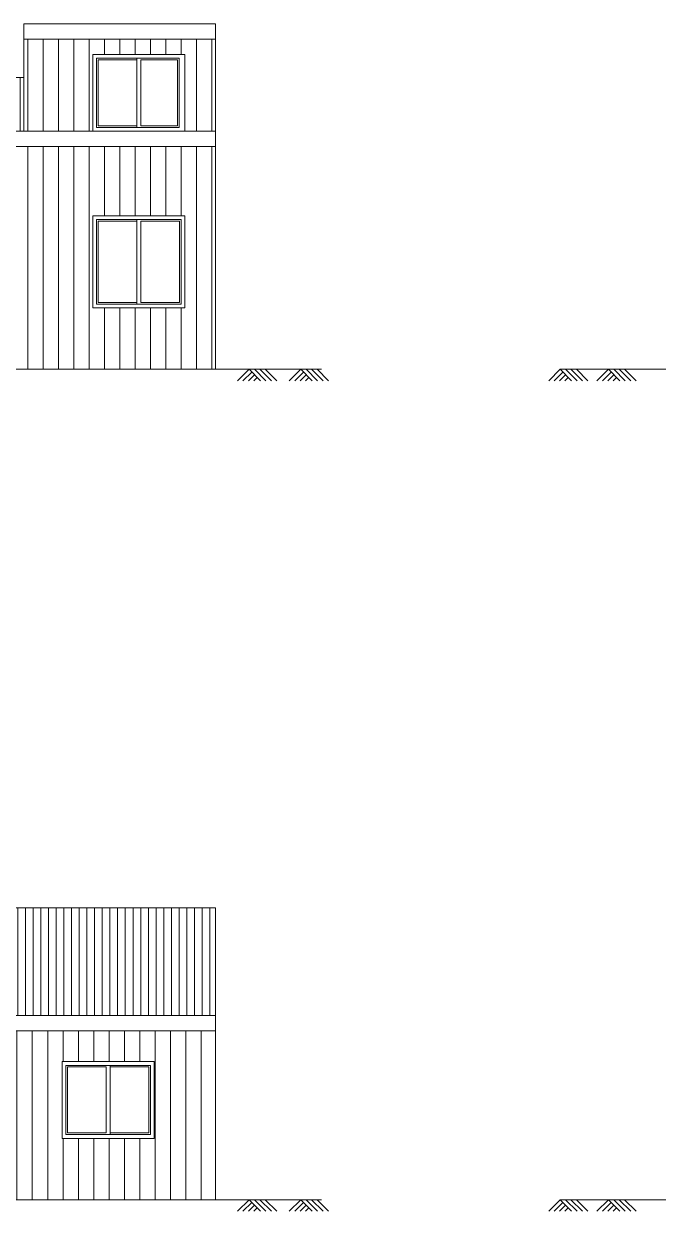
# Model space of a CAD drawing. Header units: millimetres. Extents: x -23978 to 678800, y -72710 to 21371.
# Drawn here: x 639500 to 647769, y -23974 to -8509 of the extents above; entities that cross this region are included whole.
import ezdxf

# ---------------------------------------------------------------- set-up
doc = ezdxf.new("R2010")
doc.units = ezdxf.units.MM
doc.header["$MEASUREMENT"] = 0
doc.layers.add('ground', color=7, linetype='Continuous', lineweight=9, true_color=0x4f450d)
doc.layers.add('Hatch', color=7, linetype='Continuous', lineweight=0, true_color=0x6e6e6e)
for name, color, linetype, lineweight in [('Main', 6, 'Continuous', 13), ('roof hatch', 125, 'Continuous', 9), ('window', 5, 'Continuous', 5)]:
    doc.layers.add(name, color=color, linetype=linetype, lineweight=lineweight)

msp = doc.modelspace()

# ---------------------------------------------------------------- hatches: boundary and pattern name
at = {"layer": 'Hatch', "ltscale": 5}
h = msp.add_hatch(dxfattribs=at)
h.set_pattern_fill('_USER', color=256, scale=200, angle=90, pattern_type=0)
h.set_pattern_definition([(90, (-12247.05, 0), (-200, 1e-14), [])])
h.paths.add_polyline_path([(642000.3, -10108.8), (630000.3, -10108.8), (630000.3, -13008.8), (633000.3, -13008.8), (633000.3, -10908.8), (634800.3, -10908.8), (634800.3, -13008.8), (636000.3, -13008.8), (636000.3, -10908.8), (637800.3, -10908.8), (637800.3, -13008.8), (642000.3, -13008.8)])
h.paths.add_polyline_path([(640400.3, -12208.8), (640400.3, -11008.8), (641600.3, -11008.8), (641600.3, -12208.8)], flags=16)
h.paths.add_polyline_path([(640450.3, -12158.8), (640450.3, -11058.8), (641550.3, -11058.8), (641550.3, -12158.8)], flags=0)
h.paths.add_polyline_path([(641025.3, -12138.8), (641025.3, -11078.8), (641530.3, -11078.8), (641530.3, -12138.8)], flags=0)
h.paths.add_polyline_path([(640975.3, -12138.8), (640470.3, -12138.8), (640470.3, -11078.8), (640975.3, -11078.8)], flags=0)
h.paths.add_polyline_path([(631900.3, -12208.8), (630700.3, -12208.8), (630700.3, -11008.8), (631900.3, -11008.8)], flags=16)
h.paths.add_polyline_path([(631850.3, -12158.8), (630750.3, -12158.8), (630750.3, -11058.8), (631850.3, -11058.8)], flags=0)
h.paths.add_polyline_path([(631830.3, -12138.8), (631325.3, -12138.8), (631325.3, -11078.8), (631830.3, -11078.8)], flags=0)
h.paths.add_polyline_path([(631275.3, -12138.8), (630770.3, -12138.8), (630770.3, -11078.8), (631275.3, -11078.8)], flags=0)
h.paths.add_polyline_path([(640400.3, -8908.8), (641600.3, -8908.8), (641600.3, -9908.8), (642000.3, -9908.8), (642000.3, -8708.8), (639500.3, -8708.8), (639500.3, -9908.8), (640400.3, -9908.8)])
h = msp.add_hatch(dxfattribs=at)
h.set_pattern_fill('_USER', color=256, scale=200, angle=90, pattern_type=0)
h.set_pattern_definition([(90, (-17787.92, -10815.43), (-200, 1e-14), [])])
h.paths.add_polyline_path([(636000.3, -23824.3), (636000.3, -21624.3), (630000.3, -21624.3), (630000.3, -23824.3)])
h.paths.add_polyline_path([(631800.3, -23024.3), (630600.3, -23024.3), (630600.3, -21824.3), (631800.3, -21824.3)], flags=16)
h.paths.add_polyline_path([(631750.3, -22974.3), (630650.3, -22974.3), (630650.3, -21874.3), (631750.3, -21874.3)], flags=0)
h.paths.add_polyline_path([(631730.3, -22954.3), (631225.3, -22954.3), (631225.3, -21894.3), (631730.3, -21894.3)], flags=0)
h.paths.add_polyline_path([(631175.3, -22954.3), (630670.3, -22954.3), (630670.3, -21894.3), (631175.3, -21894.3)], flags=0)
h.paths.add_polyline_path([(636000.3, -23824.3), (636400.3, -23824.3), (636400.3, -21824.3), (636000.3, -21824.3)])
h.paths.add_polyline_path([(638600.3, -23824.3), (638600.3, -21824.3), (636400.3, -21824.3), (636400.3, -23824.3)])
h.paths.add_polyline_path([(636600.3, -23024.3), (636600.3, -22024.3), (638400.3, -22024.3), (638400.3, -23024.3)], flags=16)
h.paths.add_polyline_path([(636650.3, -22974.3), (636650.3, -22074.3), (638350.3, -22074.3), (638350.3, -22974.3)], flags=0)
h.paths.add_polyline_path([(637225.3, -22094.3), (637777.8, -22094.3), (637777.8, -22954.3), (637225.3, -22954.3)], flags=0)
h.paths.add_polyline_path([(636670.3, -22954.3), (636670.3, -22094.3), (637175.3, -22094.3), (637175.3, -22954.3)], flags=0)
h.paths.add_polyline_path([(637827.8, -22954.3), (637827.8, -22094.3), (638330.3, -22094.3), (638330.3, -22954.3)], flags=0)
h.paths.add_polyline_path([(638600.3, -23824.3), (639000.3, -23824.3), (639000.3, -21824.3), (638600.3, -21824.3)])
h.paths.add_polyline_path([(639000.3, -23824.3), (642000.3, -23824.3), (642000.3, -21624.3), (639000.3, -21624.3)])
h.paths.add_polyline_path([(640000.3, -23024.3), (640000.3, -22024.3), (641200.3, -22024.3), (641200.3, -23024.3)], flags=16)
h.paths.add_polyline_path([(640050.3, -22974.3), (640050.3, -22074.3), (641150.3, -22074.3), (641150.3, -22974.3)], flags=0)
h.paths.add_polyline_path([(640070.3, -22954.3), (640070.3, -22094.3), (640575.3, -22094.3), (640575.3, -22954.3)], flags=0)
h.paths.add_polyline_path([(640625.3, -22094.3), (641130.3, -22094.3), (641130.3, -22954.3), (640625.3, -22954.3)], flags=0)
at = {"layer": 'roof hatch', "ltscale": 5}
h = msp.add_hatch(dxfattribs=at)
h.set_pattern_fill('_USER', color=256, scale=100, angle=90, pattern_type=0)
h.set_pattern_definition([(90, (-12247.05, 0), (-100, 6e-15), [])])
h.paths.add_polyline_path([(630000.3, -9208.8), (630000.3, -9908.8), (639500.3, -9908.8), (639500.3, -9208.8)])
h = msp.add_hatch(dxfattribs=at)
h.set_pattern_fill('_USER', color=256, scale=100, angle=90, pattern_type=0)
h.set_pattern_definition([(90, (2224.07, -10815.43), (-100, 6e-15), [])])
h.paths.add_polyline_path([(630000.3, -19324.3), (630000.3, -21424.3), (642000.3, -21424.3), (642000.3, -20024.3), (632500.3, -20024.3), (632500.3, -19324.3)])

# ---------------------------------------------------------------- linework, layer by layer
at = {"layer": 'ground', "ltscale": 5}
for p, q in [((643379.2, -13008.8), (628437, -13008.8)), ((642436.1, -13008.8), (642286.8, -13158.1)), ((642471.4, -13044.2), (642357.5, -13158.1)), ((642506.8, -13079.5), (642428.2, -13158.1)), ((642436.1, -13008.8), (642585.4, -13158.1)), ((642542.2, -13114.9), (642498.9, -13158.1)), ((642506.8, -13008.8), (642656.1, -13158.1)), ((642577.5, -13008.8), (642726.8, -13158.1)), ((642648.2, -13008.8), (642797.5, -13158.1)), ((643110.4, -13008.8), (642961.1, -13158.1)), ((643145.7, -13044.2), (643031.8, -13158.1)), ((643181.1, -13079.5), (643102.5, -13158.1)), ((643110.4, -13008.8), (643259.7, -13158.1)), ((643216.5, -13114.9), (643173.3, -13158.1)), ((643181.1, -13008.8), (643330.4, -13158.1)), ((643251.8, -13008.8), (643401.1, -13158.1)), ((643322.5, -13008.8), (643471.8, -13158.1)), ((646490.1, -13008.8), (646340.8, -13158.1)), ((646525.4, -13044.2), (646411.5, -13158.1)), ((646560.8, -13079.5), (646482.2, -13158.1)), ((658545.3, -13008.8), (646490.1, -13008.8)), ((646490.1, -13008.8), (646639.4, -13158.1)), ((646596.1, -13114.9), (646552.9, -13158.1)), ((646560.8, -13008.8), (646710.1, -13158.1)), ((646631.5, -13008.8), (646780.8, -13158.1)), ((646702.2, -13008.8), (646851.5, -13158.1)), ((647118.8, -13008.8), (646969.5, -13158.1)), ((647154.1, -13044.2), (647040.2, -13158.1)), ((647189.5, -13079.5), (647110.9, -13158.1)), ((647118.8, -13008.8), (647268.1, -13158.1)), ((647224.9, -13114.9), (647181.6, -13158.1)), ((647189.5, -13008.8), (647338.8, -13158.1)), ((647260.2, -13008.8), (647409.5, -13158.1)), ((647330.9, -13008.8), (647480.2, -13158.1)), ((643379.2, -23824.3), (628437, -23824.3)), ((642436.1, -23824.3), (642286.8, -23973.5)), ((642471.4, -23859.6), (642357.5, -23973.5)), ((642506.8, -23895), (642428.2, -23973.5)), ((642436.1, -23824.3), (642585.4, -23973.5)), ((642542.2, -23930.3), (642498.9, -23973.5)), ((642506.8, -23824.3), (642656.1, -23973.5)), ((642577.5, -23824.3), (642726.8, -23973.5)), ((642648.2, -23824.3), (642797.5, -23973.5)), ((643110.4, -23824.3), (642961.1, -23973.5)), ((643145.7, -23859.6), (643031.8, -23973.5)), ((643181.1, -23895), (643102.5, -23973.5)), ((643110.4, -23824.3), (643259.7, -23973.5)), ((643216.5, -23930.3), (643173.3, -23973.5)), ((643181.1, -23824.3), (643330.4, -23973.5)), ((643251.8, -23824.3), (643401.1, -23973.5)), ((643322.5, -23824.3), (643471.8, -23973.5)), ((646490.1, -23824.3), (646340.8, -23973.5)), ((646525.4, -23859.6), (646411.5, -23973.5)), ((646560.8, -23895), (646482.2, -23973.5)), ((658550.1, -23824.3), (646490.1, -23824.3)), ((646490.1, -23824.3), (646639.4, -23973.5)), ((646596.1, -23930.3), (646552.9, -23973.5)), ((646560.8, -23824.3), (646710.1, -23973.5)), ((646631.5, -23824.3), (646780.8, -23973.5)), ((646702.2, -23824.3), (646851.5, -23973.5)), ((647118.8, -23824.3), (646969.5, -23973.5)), ((647154.1, -23859.6), (647040.2, -23973.5)), ((647189.5, -23895), (647110.9, -23973.5)), ((647118.8, -23824.3), (647268.1, -23973.5)), ((647224.9, -23930.3), (647181.6, -23973.5)), ((647189.5, -23824.3), (647338.8, -23973.5)), ((647260.2, -23824.3), (647409.5, -23973.5)), ((647330.9, -23824.3), (647480.2, -23973.5))]:
    msp.add_line(p, q, dxfattribs=at)
at = {"layer": 'Hatch', "ltscale": 5}
msp.add_line((642000.3, -23824.3), (639000.3, -23824.3), dxfattribs=at)
at = {"layer": 'Main', "ltscale": 5}
for p, q in [((642000.3, -8708.8), (639500.3, -8708.8)), ((630000.3, -9208.8), (639500.3, -9208.8)), ((642000.3, -10108.8), (630000.3, -10108.8)), ((642000.3, -10608.8), (642000.3, -13008.8)), ((642000.3, -20024.3), (632500.3, -20024.3)), ((642000.3, -20024.3), (642000.3, -23824.3)), ((630000.3, -21424.3), (642000.3, -21424.3)), ((630000.3, -21624.3), (642000.3, -21624.3)), ((642000.3, -23824.3), (630000.3, -23824.3))]:
    msp.add_line(p, q, dxfattribs=at)
msp.add_lwpolyline([(642000.3, -9908.8), (630000.3, -9908.8), (630000.3, -13008.8), (642000.3, -13008.8), (642000.3, -8508.8), (639500.3, -8508.8), (639500.3, -9908.8)], dxfattribs=at)
at = {"layer": 'window', "ltscale": 5}
for p, q in [((640400.3, -9908.8), (640400.3, -8908.8)), ((640400.3, -8908.8), (641600.3, -8908.8)), ((640450.3, -9858.8), (640450.3, -8958.8)), ((640450.3, -8958.8), (641525.3, -8958.8)), ((640975.3, -8958.8), (640975.3, -9858.8)), ((641525.3, -9858.8), (641525.3, -8958.8)), ((641600.3, -9908.8), (641600.3, -8908.8)), ((640470.3, -8978.8), (640975.3, -8978.8)), ((640470.3, -9838.8), (640470.3, -8978.8)), ((641025.3, -8978.8), (641025.3, -9838.8)), ((641025.3, -8978.8), (641505.3, -8978.8)), ((641505.3, -9838.8), (641505.3, -8978.8)), ((640450.3, -9858.8), (641525.3, -9858.8)), ((640470.3, -9838.8), (640975.3, -9838.8)), ((641025.3, -9838.8), (641505.3, -9838.8)), ((640400.3, -9908.8), (641600.3, -9908.8)), ((640400.3, -12208.8), (640400.3, -11008.8)), ((640400.3, -11008.8), (641600.3, -11008.8)), ((640450.3, -12158.8), (640450.3, -11058.8)), ((640450.3, -11058.8), (641550.3, -11058.8)), ((640470.3, -11078.8), (640975.3, -11078.8)), ((640470.3, -12138.8), (640470.3, -11078.8)), ((640975.3, -11058.8), (640975.3, -12158.8)), ((641025.3, -11078.8), (641025.3, -12138.8)), ((641025.3, -11078.8), (641530.3, -11078.8)), ((641530.3, -12138.8), (641530.3, -11078.8)), ((641550.3, -12158.8), (641550.3, -11058.8)), ((641600.3, -12208.8), (641600.3, -11008.8)), ((640400.3, -12208.8), (641600.3, -12208.8)), ((640450.3, -12158.8), (641550.3, -12158.8)), ((640470.3, -12138.8), (640975.3, -12138.8)), ((641025.3, -12138.8), (641530.3, -12138.8)), ((641200.3, -22024.3), (640000.3, -22024.3)), ((640000.3, -23024.3), (640000.3, -22024.3)), ((641200.3, -22024.3), (640000.3, -22024.3)), ((640000.3, -23024.3), (640000.3, -22024.3)), ((641200.3, -22024.3), (640000.3, -22024.3)), ((640000.3, -23024.3), (640000.3, -22024.3)), ((641150.3, -22074.3), (640050.3, -22074.3)), ((640050.3, -22974.3), (640050.3, -22074.3)), ((640575.3, -22094.3), (640070.3, -22094.3)), ((640070.3, -22954.3), (640070.3, -22094.3)), ((640575.3, -22094.3), (640575.3, -22954.3)), ((640625.3, -22074.3), (640625.3, -22974.3)), ((641130.3, -22094.3), (640625.3, -22094.3)), ((641130.3, -22954.3), (641130.3, -22094.3)), ((641150.3, -22974.3), (641150.3, -22074.3)), ((641200.3, -23024.3), (641200.3, -22024.3)), ((641200.3, -23024.3), (641200.3, -22024.3)), ((641200.3, -23024.3), (641200.3, -22024.3)), ((641200.3, -23024.3), (640000.3, -23024.3)), ((641200.3, -23024.3), (640000.3, -23024.3)), ((641200.3, -23024.3), (640000.3, -23024.3)), ((641150.3, -22974.3), (640050.3, -22974.3)), ((640575.3, -22954.3), (640070.3, -22954.3)), ((641130.3, -22954.3), (640625.3, -22954.3))]:
    msp.add_line(p, q, dxfattribs=at)

doc.saveas('drawing.dxf')
